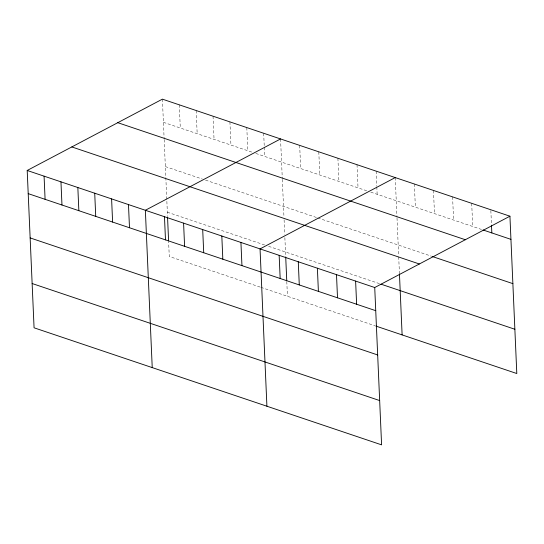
<?xml version="1.0" encoding="UTF-8"?>
<svg xmlns="http://www.w3.org/2000/svg" width="544" height="544" viewBox="0 0 544 544"><rect width="100%" height="100%" fill="white"/><g stroke="black" fill="none" stroke-linecap="round" stroke-linejoin="round"><path stroke-width="0.41" stroke-dasharray="2.72 2.04" d="M163.411 122.312L252.634 152.368M255.85 153.449L367.588 191.08M370.77 192.154L481.474 229.439M165.349 166.586L202.32 179.044M205.537 180.125L316.955 217.654M317.75 217.92L431.644 256.278M167.341 212.208L264.602 244.963M268.62 246.316L379.474 283.655M260.1 287.069L169.272 256.476L168.626 241.72M260.902 287.341L375.04 325.781M490.851 210.589L491.504 225.481M471.702 203.327L472.716 226.488M452.588 196.887L453.601 220.048M433.473 190.448L434.486 213.615M414.358 184.008L415.371 207.176M395.243 177.575L396.97 217.138M397.011 217.954L398.67 255.993M398.704 256.836L399.405 272.891M376.135 171.136L376.781 186.028M376.822 186.857L377.142 194.303M357.02 164.696L358.027 187.864M337.906 158.256L338.919 181.424M318.791 151.824L319.804 174.984M299.676 145.384L300.689 168.552M280.561 138.944L282.288 178.507M282.322 179.33L283.948 216.526M284.097 219.898L284.723 234.26M284.872 237.64L285.675 256.102M286.79 281.52L287.429 296.276M263.684 133.26L264.262 146.499M264.296 147.322L264.69 156.427M246.799 127.575L247.812 150.742M229.922 121.89L230.935 145.058M213.044 116.205L214.05 139.373M196.16 110.52L197.173 133.681M179.282 104.836L180.295 127.996M162.404 99.151L164.132 138.713M164.166 139.529L167.518 216.301"/><path stroke-width="0.82" d="M509.932 216.199L374.728 287.524L381.596 444.849L34.068 327.801L27.2 170.469L162.404 99.151L509.932 216.199L516.8 373.531L375.836 326.053M280.561 138.944L145.357 210.27L152.232 367.601M395.243 177.575L260.046 248.894L266.914 406.225M483.065 229.976L510.945 239.367M117.783 122.686L465.317 239.734M432.439 256.544L512.876 283.642M71.815 146.934L419.342 263.983M381.065 284.192L514.869 329.256M27.2 170.469L374.728 287.524M28.213 193.637L375.741 310.685M30.144 237.912L377.672 354.96M32.137 283.526L379.664 400.574M491.504 225.481L491.83 232.927M399.446 273.734L402.118 334.9M355.613 281.085L356.626 304.246M336.498 274.645L337.511 297.813M317.383 268.206L318.396 291.373M298.275 261.773L299.282 284.934M285.716 256.918L286.749 280.697M279.16 255.333L280.167 278.501M240.931 242.454L241.944 265.622M221.816 236.021L222.829 259.182M202.701 229.582L203.714 252.749M183.586 223.142L184.6 246.31M167.552 217.124L168.592 240.904M164.472 216.702L165.485 239.87M128.479 204.585L129.492 227.746M111.602 198.9L112.608 222.061M94.717 193.215L95.73 216.376M77.84 187.524L78.853 210.691M60.962 181.839L61.968 205.006M44.078 176.154L45.091 199.322"/></g></svg>
